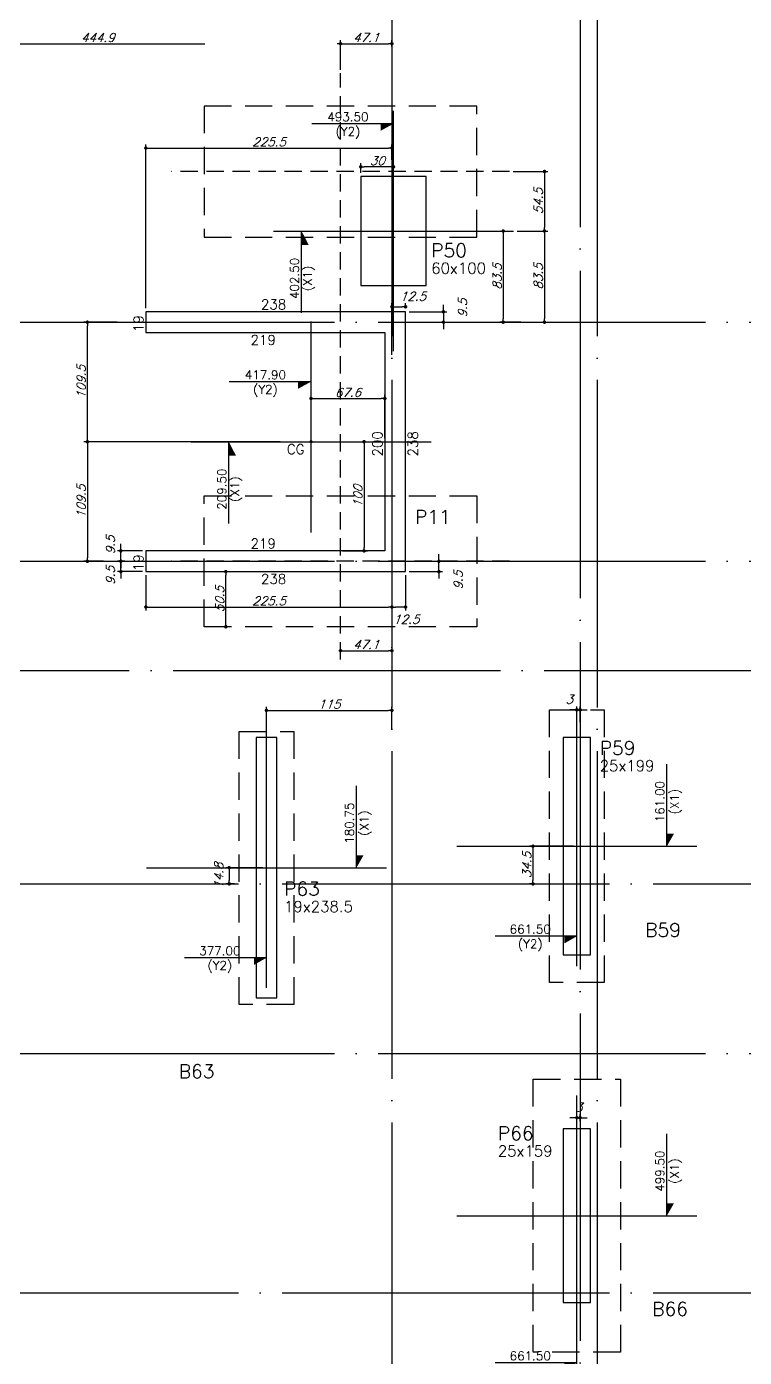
# Model space of a CAD drawing. Header units: millimetres. Extents: x -4281 to 5364, y -2128 to 2372.
# Drawn here: x 1723 to 2381, y -74 to 1145 of the extents above; entities that cross this region are included whole.
import ezdxf
from ezdxf.enums import TextEntityAlignment as Align

# ---------------------------------------------------------------- set-up
doc = ezdxf.new("R2010")
doc.units = ezdxf.units.MM
doc.header["$LTSCALE"] = 50
for name, pattern in [('DASHED', [0.75, 0.5, -0.25]), ('EIXO', [6.8, 6, -0.4, 0, -0.4]), ('HIDDEN', [9.525, 6.35, -3.175])]:
    doc.linetypes.add(name, pattern=pattern)
for name, color, linetype in [('F-ATRIBUTO', 6, 'Continuous'), ('F-BLOCOS-NOME', 3, 'Continuous'), ('F-COTAS', 106, 'Continuous'), ('F-COTAS-ACUMU-2', 11, 'Continuous'), ('F-EIXO', 12, 'EIXO'), ('F-EIXOS-DET', 1, 'Continuous'), ('F-EST-COTA', 1, 'Continuous'), ('F-ESTACAS-BARRETE', 2, 'Continuous'), ('F-ESTACAS-BARRETE-EIXOS', 252, 'Continuous'), ('F-PILARES-DIM', 172, 'Continuous'), ('F-PILARES-N', 170, 'Continuous'), ('F-PILARES-NOME', 170, 'Continuous'), ('F-TEXTO', 6, 'Continuous')]:
    doc.layers.add(name, color=color, linetype=linetype)
doc.styles.add('COTA', font='SIMPLEX.SHX')
doc.styles.add('CP-TEXT-INCL', font='romans.shx', dxfattribs={"oblique": 20})
doc.styles.add('MCP', font='romans.shx')
doc.styles.add('ROMANS', font='romans.shx')
doc.dimstyles.new('CP-COTAS-50', dxfattribs={"dimscale": 0.64, "dimtxt": 12.5, "dimasz": 5, "dimexe": 5, "dimexo": 5, "dimgap": 2.5, "dimtad": 1, "dimdec": 1, "dimdsep": 46, "dimtxsty": 'CP-TEXT-INCL', "dimblk1": 'DOT', "dimblk2": 'DOT', "dimsah": 1, "dimcen": 9, "dimclrd": 256, "dimclre": 256, "dimclrt": 256, "dimadec": 0, "dimazin": 0, "dimtfac": 1, "dimtdec": 1, "dimtmove": 2, "dimatfit": 3, "dimldrblk": 'DOT', "dimfxl": 0, "dimtolj": 1, "dimarcsym": 0})

# ---------------------------------------------------------------- blocks, each defined once
blk = doc.blocks.new('*U4')
at = {"layer": 'F-EIXO'}
blk.add_line((0, 0), (7285, 0), dxfattribs=at)
at = {"layer": 'F-TEXTO', "style": 'ROMANS'}
blk.add_attdef('EIXO', text='', height=17.5, dxfattribs=at).set_placement((-28.2072, 0), align=Align.MIDDLE_CENTER)
blk = doc.blocks.new('*U5')
at = {"layer": 'F-EIXO'}
blk.add_line((0, 0), (7197, 0), dxfattribs=at)
at = {"layer": 'F-TEXTO', "style": 'ROMANS'}
blk.add_attdef('EIXO', text='', height=17.5, dxfattribs=at).set_placement((-28.2072, 0), align=Align.MIDDLE_CENTER)
blk = doc.blocks.new('*U230')
at = {"layer": 'F-EIXO'}
blk.add_line((0, 0), (8185, 0), dxfattribs=at)
at = {"layer": 'F-TEXTO', "style": 'ROMANS'}
blk.add_attdef('EIXO', text='', height=17.5, dxfattribs=at).set_placement((-28.2072, 0), align=Align.MIDDLE_CENTER)
blk = doc.blocks.new('*U448')
at = {"layer": 'F-EIXO'}
blk.add_line((0, 0), (8091.7, 0), dxfattribs=at)
at = {"layer": 'F-TEXTO', "style": 'ROMANS'}
blk.add_attdef('EIXO', text='', height=17.5, dxfattribs=at).set_placement((-28.2, 0), align=Align.MIDDLE_CENTER)
blk = doc.blocks.new('*U10')
at = {"layer": 'F-EIXO'}
blk.add_line((0, 0), (0, -2925), dxfattribs=at)
at = {"layer": 'F-TEXTO', "style": 'ROMANS'}
blk.add_attdef('EIXO', text='', height=17.5, rotation=360, dxfattribs=at).set_placement((0, 28.2072), align=Align.MIDDLE_CENTER)
blk = doc.blocks.new('*U12')
at = {"layer": 'F-EIXO'}
blk.add_line((0, 0), (0, -3025), dxfattribs=at)
at = {"layer": 'F-TEXTO', "style": 'ROMANS'}
blk.add_attdef('EIXO', text='', height=17.5, rotation=360, dxfattribs=at).set_placement((0, 28.2072), align=Align.MIDDLE_CENTER)
blk = doc.blocks.new('*U62')
at = {"color": 0}
for p, q in [((9.19, -3.615), (9.19, -2.115)), ((7.54, -5.265), (6.04, -5.265))]:
    blk.add_line(p, q, dxfattribs=at)
for points in [[(9.19, -3.615), (9.19, -3.388), (9.32, -3.388), (9.19, -3.388)], [(7.54, -5.265), (7.313, -5.265), (7.313, -5.395), (7.313, -5.265)]]:
    blk.add_solid(points, dxfattribs=at)
at = {"layer": 'F-EIXOS-DET'}
for p, q in [((7.54, -5.815), (7.54, -1.415)), ((5.34, -3.615), (9.74, -3.615))]:
    blk.add_line(p, q, dxfattribs=at)
at = {"layer": 'F-ATRIBUTO', "style": 'CP-TEXT-INCL', "oblique": 20, "flags": 1}
blk.add_attdef('VALORCE', (8.204, -3.786), '', height=0.05, dxfattribs=at)
at = {"layer": 'F-EST-COTA', "color": 2, "style": 'COTA'}
blk.add_attdef('COTAX_CE-2', text='', height=0.16, rotation=90, dxfattribs=at).set_placement((9.19, -2.798), align=Align.BOTTOM_CENTER)
blk.add_attdef('NOME_EIXO_X', text='', height=0.16, rotation=90, dxfattribs=at).set_placement((9.25, -2.798), align=Align.TOP_CENTER)
at = {"layer": 'F-EST-COTA', "color": 2, "style": 'COTA', "flags": 1}
for tag, p in [('COTA_X', (7.708, -3.062)), ('COTA_Y', (7.721, -3.361))]:
    blk.add_attdef(tag, p, '', height=0.2, dxfattribs=at)
at = {"layer": 'F-EST-COTA', "color": 2, "style": 'COTA'}
blk.add_attdef('COTAY_CE-2', text='', height=0.16, dxfattribs=at).set_placement((6.686, -5.265), align=Align.BOTTOM_CENTER)
blk.add_attdef('NOME_EIXO_Y', text='', height=0.16, dxfattribs=at).set_placement((6.686, -5.325), align=Align.TOP_CENTER)
blk = doc.blocks.new('*U63')
at = {"color": 0}
for p, q in [((8.358, 5.29), (6.858, 5.29)), ((6.851, 2.69), (6.851, 4.19))]:
    blk.add_line(p, q, dxfattribs=at)
for points in [[(8.358, 5.29), (8.122, 5.29), (8.122, 5.16), (8.122, 5.29)], [(6.851, 4.19), (6.851, 3.936), (6.981, 3.936), (6.851, 3.936)]]:
    blk.add_solid(points, dxfattribs=at)
at = {"layer": 'F-EIXOS-DET'}
for p, q in [((8.358, 2.525), (8.358, 6.39)), ((6.158, 4.19), (10.558, 4.19))]:
    blk.add_line(p, q, dxfattribs=at)
at = {"layer": 'F-ATRIBUTO', "style": 'CP-TEXT-INCL', "oblique": 20, "flags": 1}
for tag, p in [('ENCONTRO_EIXO', (8.358, 4.19)), ('VALORCE', (8.959, 4.055))]:
    blk.add_attdef(tag, p, '', height=0.05, dxfattribs=at)
at = {"layer": 'F-EST-COTA', "color": 2, "style": 'COTA', "flags": 1}
for tag, p in [('COTA_X', (0.2, 10.5)), ('COTA_Y', (0.2, 10.2))]:
    blk.add_attdef(tag, p, '', height=0.2, dxfattribs=at)
at = {"layer": 'F-EST-COTA', "color": 2, "style": 'COTA'}
blk.add_attdef('COTAY_CE-2', text='', height=0.16, dxfattribs=at).set_placement((7.522, 5.288), align=Align.BOTTOM_CENTER)
blk.add_attdef('NOME_EIXO_Y', text='', height=0.16, dxfattribs=at).set_placement((7.522, 5.228), align=Align.TOP_CENTER)
blk.add_attdef('COTAX_CE-2', text='', height=0.16, rotation=90, dxfattribs=at).set_placement((6.851, 3.321), align=Align.BOTTOM_CENTER)
blk.add_attdef('NOME_EIXO_X', text='', height=0.16, rotation=90, dxfattribs=at).set_placement((6.881, 3.321), align=Align.TOP_CENTER)
blk = doc.blocks.new('*U64')
at = {"color": 0}
for p, q in [((9.87, 10.016), (8.37, 10.016)), ((8.184, 6.55), (8.184, 8.05))]:
    blk.add_line(p, q, dxfattribs=at)
for points in [[(9.87, 10.016), (9.634, 10.016), (9.634, 9.886), (9.634, 10.016)], [(8.184, 8.05), (8.184, 7.796), (8.314, 7.796), (8.184, 7.796)]]:
    blk.add_solid(points, dxfattribs=at)
at = {"layer": 'F-EIXOS-DET'}
for p, q in [((9.87, 5.85), (9.87, 10.25)), ((7.67, 8.05), (12.07, 8.05))]:
    blk.add_line(p, q, dxfattribs=at)
at = {"layer": 'F-ATRIBUTO', "style": 'CP-TEXT-INCL', "oblique": 20, "flags": 1}
for tag, p in [('ENCONTRO_EIXO', (9.87, 8.05)), ('VALORCE', (10.471, 7.915))]:
    blk.add_attdef(tag, p, '', height=0.05, dxfattribs=at)
at = {"layer": 'F-EST-COTA', "color": 2, "style": 'COTA', "flags": 1}
for tag, p in [('COTA_X', (0.2, 10.5)), ('COTA_Y', (0.2, 10.2))]:
    blk.add_attdef(tag, p, '', height=0.2, dxfattribs=at)
at = {"layer": 'F-EST-COTA', "color": 2, "style": 'COTA'}
blk.add_attdef('COTAY_CE-2', text='', height=0.16, dxfattribs=at).set_placement((9.034, 10.013), align=Align.BOTTOM_CENTER)
blk.add_attdef('NOME_EIXO_Y', text='', height=0.16, dxfattribs=at).set_placement((9.034, 9.953), align=Align.TOP_CENTER)
blk.add_attdef('COTAX_CE-2', text='', height=0.16, rotation=90, dxfattribs=at).set_placement((8.184, 7.181), align=Align.BOTTOM_CENTER)
blk.add_attdef('NOME_EIXO_X', text='', height=0.16, rotation=90, dxfattribs=at).set_placement((8.213, 7.181), align=Align.TOP_CENTER)
blk = doc.blocks.new('*U65')
at = {"color": 0}
for p, q in [((14.88, -9.99), (14.88, -8.49)), ((13.23, -12.686), (11.73, -12.686))]:
    blk.add_line(p, q, dxfattribs=at)
for points in [[(14.88, -9.99), (14.88, -9.763), (15.01, -9.763), (14.88, -9.763)], [(13.23, -12.686), (13.003, -12.686), (13.003, -12.816), (13.003, -12.686)]]:
    blk.add_solid(points, dxfattribs=at)
at = {"layer": 'F-EIXOS-DET'}
for p, q in [((13.23, -12.937), (13.23, -7.79)), ((11.03, -9.99), (15.43, -9.99))]:
    blk.add_line(p, q, dxfattribs=at)
at = {"layer": 'F-ATRIBUTO', "style": 'CP-TEXT-INCL', "oblique": 20, "flags": 1}
blk.add_attdef('VALORCE', (13.894, -10.161), '', height=0.05, dxfattribs=at)
at = {"layer": 'F-EST-COTA', "color": 2, "style": 'COTA'}
blk.add_attdef('COTAX_CE-2', text='', height=0.16, rotation=90, dxfattribs=at).set_placement((14.88, -9.173), align=Align.BOTTOM_CENTER)
blk.add_attdef('NOME_EIXO_X', text='', height=0.16, rotation=90, dxfattribs=at).set_placement((14.94, -9.173), align=Align.TOP_CENTER)
at = {"layer": 'F-EST-COTA', "color": 2, "style": 'COTA', "flags": 1}
for tag, p in [('COTA_X', (13.398, -9.437)), ('COTA_Y', (13.411, -9.736))]:
    blk.add_attdef(tag, p, '', height=0.2, dxfattribs=at)
at = {"layer": 'F-EST-COTA', "color": 2, "style": 'COTA'}
blk.add_attdef('COTAY_CE-2', text='', height=0.16, dxfattribs=at).set_placement((12.376, -12.686), align=Align.BOTTOM_CENTER)
blk.add_attdef('NOME_EIXO_Y', text='', height=0.16, dxfattribs=at).set_placement((12.376, -12.746), align=Align.TOP_CENTER)
blk = doc.blocks.new('*U66')
at = {"color": 0}
for p, q in [((14.88, -3.22), (14.88, -1.72)), ((13.23, -4.87), (11.73, -4.87))]:
    blk.add_line(p, q, dxfattribs=at)
for points in [[(14.88, -3.22), (14.88, -2.993), (15.01, -2.993), (14.88, -2.993)], [(13.23, -4.87), (13.003, -4.87), (13.003, -5), (13.003, -4.87)]]:
    blk.add_solid(points, dxfattribs=at)
at = {"layer": 'F-EIXOS-DET'}
for p, q in [((13.23, -5.42), (13.23, -1.02)), ((11.03, -3.22), (15.43, -3.22))]:
    blk.add_line(p, q, dxfattribs=at)
at = {"layer": 'F-ATRIBUTO', "style": 'CP-TEXT-INCL', "oblique": 20, "flags": 1}
blk.add_attdef('VALORCE', (13.894, -3.391), '', height=0.05, dxfattribs=at)
at = {"layer": 'F-EST-COTA', "color": 2, "style": 'COTA'}
blk.add_attdef('COTAX_CE-2', text='', height=0.16, rotation=90, dxfattribs=at).set_placement((14.88, -2.403), align=Align.BOTTOM_CENTER)
blk.add_attdef('NOME_EIXO_X', text='', height=0.16, rotation=90, dxfattribs=at).set_placement((14.94, -2.403), align=Align.TOP_CENTER)
at = {"layer": 'F-EST-COTA', "color": 2, "style": 'COTA', "flags": 1}
for tag, p in [('COTA_X', (13.398, -2.667)), ('COTA_Y', (13.411, -2.966))]:
    blk.add_attdef(tag, p, '', height=0.2, dxfattribs=at)
at = {"layer": 'F-EST-COTA', "color": 2, "style": 'COTA'}
blk.add_attdef('COTAY_CE-2', text='', height=0.16, dxfattribs=at).set_placement((12.376, -4.87), align=Align.BOTTOM_CENTER)
blk.add_attdef('NOME_EIXO_Y', text='', height=0.16, dxfattribs=at).set_placement((12.376, -4.93), align=Align.TOP_CENTER)
blk = doc.blocks.new('_DOT')
at = {"color": 0, "linetype": 'ByBlock'}
blk.add_line((-0.5, 0), (-1, 0), dxfattribs=at)
at = {"color": 0, "linetype": 'ByBlock', "const_width": 0.5}
blk.add_lwpolyline([(-0.25, 0, 1), (0.25, 0, 1)], format="xyb", close=True, dxfattribs=at)
blk = doc.blocks.new('*D146')
at = {"layer": 'DEFPOINTS', "color": 0, "transparency": 16777216}
for p in [(2230, 145.3), (2230, 139), (2227, 55.5)]:
    blk.add_point(p, dxfattribs=at)
at = {"layer": 'F-COTAS', "lineweight": -2, "transparency": 16777216}
for p, q in [((2227, 58.7), (2227, 148.5)), ((2230, 142.2), (2230, 148.5)), ((2223.8, 145.3), (2220.6, 145.3)), ((2227, 145.3), (2230, 145.3)), ((2233.2, 145.3), (2236.4, 145.3))]:
    blk.add_line(p, q, dxfattribs=at)
at = {"layer": 'F-COTAS', "lineweight": -2, "transparency": 16777216, "xscale": 3.2, "yscale": 3.2, "zscale": 3.2}
blk.add_blockref('_DOT', (2227, 145.3), dxfattribs=at)
at = {"layer": 'F-COTAS', "lineweight": -2, "transparency": 16777216, "xscale": 3.2, "yscale": 3.2, "zscale": 3.2, "rotation": 180}
blk.add_blockref('_DOT', (2230, 145.3), dxfattribs=at)
at = {"layer": 'F-COTAS', "transparency": 16777216, "insert": (2228.5, 154.9), "char_height": 8, "attachment_point": 5, "style": 'CP-TEXT-INCL'}
blk.add_mtext('\\A1;3', dxfattribs=at)
blk = doc.blocks.new('*D147')
at = {"layer": 'DEFPOINTS', "color": 0, "transparency": 16777216}
for p in [(2227, 394), (2186.8, 359.5), (2190.2, 359.5)]:
    blk.add_point(p, dxfattribs=at)
at = {"layer": 'F-COTAS', "lineweight": -2, "transparency": 16777216}
for p, q in [((2223.8, 394), (2183.6, 394)), ((2186.8, 390.8), (2186.8, 362.7)), ((2187, 359.5), (2183.6, 359.5))]:
    blk.add_line(p, q, dxfattribs=at)
at = {"layer": 'F-COTAS', "lineweight": -2, "transparency": 16777216, "xscale": 3.2, "yscale": 3.2, "zscale": 3.2}
for p, rotation in [((2186.8, 394), 90), ((2186.8, 359.5), 270)]:
    blk.add_blockref('_DOT', p, dxfattribs=dict(at, rotation=rotation))
at = {"layer": 'F-COTAS', "transparency": 16777216, "insert": (2181.2, 376.7), "char_height": 8, "attachment_point": 5, "rotation": 90, "style": 'CP-TEXT-INCL'}
blk.add_mtext('\\A1;34.5', dxfattribs=at)
blk = doc.blocks.new('*D148')
at = {"layer": 'DEFPOINTS', "color": 0, "transparency": 16777216}
for p in [(2230, 518.9), (2230, 504.4), (2227, 394)]:
    blk.add_point(p, dxfattribs=at)
at = {"layer": 'F-COTAS', "lineweight": -2, "transparency": 16777216}
for p, q in [((2223.8, 518.9), (2220.6, 518.9)), ((2227, 397.2), (2227, 522.1)), ((2227, 518.9), (2230, 518.9)), ((2230, 507.6), (2230, 522.1)), ((2233.2, 518.9), (2236.4, 518.9))]:
    blk.add_line(p, q, dxfattribs=at)
at = {"layer": 'F-COTAS', "lineweight": -2, "transparency": 16777216, "xscale": 3.2, "yscale": 3.2, "zscale": 3.2}
blk.add_blockref('_DOT', (2227, 518.9), dxfattribs=at)
at = {"layer": 'F-COTAS', "lineweight": -2, "transparency": 16777216, "xscale": 3.2, "yscale": 3.2, "zscale": 3.2, "rotation": 180}
blk.add_blockref('_DOT', (2230, 518.9), dxfattribs=at)
at = {"layer": 'F-COTAS', "transparency": 16777216, "insert": (2220, 528.5), "char_height": 8, "attachment_point": 5, "style": 'CP-TEXT-INCL'}
blk.add_mtext('\\A1;3', dxfattribs=at)
blk = doc.blocks.new('*D149')
at = {"layer": 'DEFPOINTS', "color": 0, "transparency": 16777216}
for p in [(2057.5, 518.4), (2057.5, 497.6), (1942.5, 374.2)]:
    blk.add_point(p, dxfattribs=at)
at = {"layer": 'F-COTAS', "lineweight": -2, "transparency": 16777216}
for p, q in [((1942.5, 377.4), (1942.5, 521.6)), ((1945.7, 518.4), (2054.3, 518.4)), ((2057.5, 500.8), (2057.5, 521.6))]:
    blk.add_line(p, q, dxfattribs=at)
at = {"layer": 'F-COTAS', "lineweight": -2, "transparency": 16777216, "xscale": 3.2, "yscale": 3.2, "zscale": 3.2, "rotation": 180}
blk.add_blockref('_DOT', (1942.5, 518.4), dxfattribs=at)
at = {"layer": 'F-COTAS', "lineweight": -2, "transparency": 16777216, "xscale": 3.2, "yscale": 3.2, "zscale": 3.2}
blk.add_blockref('_DOT', (2057.5, 518.4), dxfattribs=at)
at = {"layer": 'F-COTAS', "transparency": 16777216, "insert": (2000, 524), "char_height": 8, "attachment_point": 5, "style": 'CP-TEXT-INCL'}
blk.add_mtext('\\A1;115', dxfattribs=at)
blk = doc.blocks.new('*D150')
at = {"layer": 'DEFPOINTS', "color": 0, "transparency": 16777216}
for p in [(1942.5, 374.3), (1908.4, 359.5), (1916.5, 359.5)]:
    blk.add_point(p, dxfattribs=at)
at = {"layer": 'F-COTAS', "lineweight": -2, "transparency": 16777216}
for p, q in [((1939.3, 374.3), (1905.2, 374.3)), ((1908.4, 371.1), (1908.4, 362.7)), ((1913.3, 359.5), (1905.2, 359.5))]:
    blk.add_line(p, q, dxfattribs=at)
at = {"layer": 'F-COTAS', "lineweight": -2, "transparency": 16777216, "xscale": 3.2, "yscale": 3.2, "zscale": 3.2}
for p, rotation in [((1908.4, 374.3), 90), ((1908.4, 359.5), 270)]:
    blk.add_blockref('_DOT', p, dxfattribs=dict(at, rotation=rotation))
at = {"layer": 'F-COTAS', "transparency": 16777216, "insert": (1898.8, 366.9), "char_height": 8, "attachment_point": 5, "rotation": 90, "style": 'CP-TEXT-INCL'}
blk.add_mtext('\\A1;14.8', dxfattribs=at)
blk = doc.blocks.new('*D76')
at = {"layer": 'DEFPOINTS', "color": 0, "transparency": 16777216}
for p in [(1778.4, 874), (1808.8, 874), (1958.4, 764.5)]:
    blk.add_point(p, dxfattribs=at)
at = {"layer": 'F-COTAS', "lineweight": -2, "transparency": 16777216}
for p, q in [((1805.6, 874), (1775.2, 874)), ((1778.4, 767.7), (1778.4, 870.8)), ((1955.2, 764.5), (1775.2, 764.5))]:
    blk.add_line(p, q, dxfattribs=at)
at = {"layer": 'F-COTAS', "lineweight": -2, "transparency": 16777216, "xscale": 3.2, "yscale": 3.2, "zscale": 3.2}
for p, rotation in [((1778.4, 874), 90), ((1778.4, 764.5), 270)]:
    blk.add_blockref('_DOT', p, dxfattribs=dict(at, rotation=rotation))
at = {"layer": 'F-COTAS', "transparency": 16777216, "insert": (1772.8, 819.2), "char_height": 8, "attachment_point": 5, "rotation": 90, "style": 'CP-TEXT-INCL'}
blk.add_mtext('\\A1;109.5', dxfattribs=at)
blk = doc.blocks.new('*D77')
at = {"layer": 'DEFPOINTS', "color": 0, "transparency": 16777216}
for p in [(1958.4, 764.5), (1778.4, 655), (1796.4, 655)]:
    blk.add_point(p, dxfattribs=at)
at = {"layer": 'F-COTAS', "lineweight": -2, "transparency": 16777216}
for p, q in [((1955.2, 764.5), (1775.2, 764.5)), ((1778.4, 761.3), (1778.4, 658.2)), ((1793.2, 655), (1775.2, 655))]:
    blk.add_line(p, q, dxfattribs=at)
at = {"layer": 'F-COTAS', "lineweight": -2, "transparency": 16777216, "xscale": 3.2, "yscale": 3.2, "zscale": 3.2}
for p, rotation in [((1778.4, 764.5), 90), ((1778.4, 655), 270)]:
    blk.add_blockref('_DOT', p, dxfattribs=dict(at, rotation=rotation))
at = {"layer": 'F-COTAS', "transparency": 16777216, "insert": (1772.8, 709.7), "char_height": 8, "attachment_point": 5, "rotation": 90, "style": 'CP-TEXT-INCL'}
blk.add_mtext('\\A1;109.5', dxfattribs=at)
blk = doc.blocks.new('*D154')
at = {"layer": 'DEFPOINTS', "color": 0, "transparency": 16777216}
for p in [(1809.1, 664.5), (1832, 664.5), (1814.7, 655)]:
    blk.add_point(p, dxfattribs=at)
at = {"layer": 'F-COTAS', "lineweight": -2, "transparency": 16777216}
for p, q in [((1809.1, 667.7), (1809.1, 670.9)), ((1828.8, 664.5), (1805.9, 664.5)), ((1809.1, 655), (1809.1, 664.5)), ((1811.5, 655), (1805.9, 655)), ((1809.1, 651.8), (1809.1, 648.6))]:
    blk.add_line(p, q, dxfattribs=at)
at = {"layer": 'F-COTAS', "lineweight": -2, "transparency": 16777216, "xscale": 3.2, "yscale": 3.2, "zscale": 3.2}
for p, rotation in [((1809.1, 664.5), 270), ((1809.1, 655), 90)]:
    blk.add_blockref('_DOT', p, dxfattribs=dict(at, rotation=rotation))
at = {"layer": 'F-COTAS', "transparency": 16777216, "insert": (1799.5, 669.9), "char_height": 8, "attachment_point": 5, "rotation": 90, "style": 'CP-TEXT-INCL'}
blk.add_mtext('\\A1;9.5', dxfattribs=at)
blk = doc.blocks.new('*D155')
at = {"layer": 'DEFPOINTS', "color": 0, "transparency": 16777216}
for p in [(1809.1, 655), (1816.1, 655), (1832, 645.5)]:
    blk.add_point(p, dxfattribs=at)
at = {"layer": 'F-COTAS', "lineweight": -2, "transparency": 16777216}
for p, q in [((1809.1, 658.2), (1809.1, 661.4)), ((1812.9, 655), (1805.9, 655)), ((1809.1, 645.5), (1809.1, 655)), ((1828.8, 645.5), (1805.9, 645.5)), ((1809.1, 642.3), (1809.1, 639.1))]:
    blk.add_line(p, q, dxfattribs=at)
at = {"layer": 'F-COTAS', "lineweight": -2, "transparency": 16777216, "xscale": 3.2, "yscale": 3.2, "zscale": 3.2}
for p, rotation in [((1809.1, 655), 270), ((1809.1, 645.5), 90)]:
    blk.add_blockref('_DOT', p, dxfattribs=dict(at, rotation=rotation))
at = {"layer": 'F-COTAS', "transparency": 16777216, "insert": (1799.5, 642), "char_height": 8, "attachment_point": 5, "rotation": 90, "style": 'CP-TEXT-INCL'}
blk.add_mtext('\\A1;9.5', dxfattribs=at)
blk = doc.blocks.new('*D156')
at = {"layer": 'DEFPOINTS', "color": 0, "transparency": 16777216}
for p in [(2057.5, 645.5), (2070, 645.5), (2057.5, 613.1)]:
    blk.add_point(p, dxfattribs=at)
at = {"layer": 'F-COTAS', "lineweight": -2, "transparency": 16777216}
for p, q in [((2057.5, 642.3), (2057.5, 609.9)), ((2070, 642.3), (2070, 609.9)), ((2066.8, 613.1), (2060.7, 613.1))]:
    blk.add_line(p, q, dxfattribs=at)
at = {"layer": 'F-COTAS', "lineweight": -2, "transparency": 16777216, "xscale": 3.2, "yscale": 3.2, "zscale": 3.2, "rotation": 180}
blk.add_blockref('_DOT', (2057.5, 613.1), dxfattribs=at)
at = {"layer": 'F-COTAS', "lineweight": -2, "transparency": 16777216, "xscale": 3.2, "yscale": 3.2, "zscale": 3.2}
blk.add_blockref('_DOT', (2070, 613.1), dxfattribs=at)
at = {"layer": 'F-COTAS', "transparency": 16777216, "insert": (2070.6, 601.8), "char_height": 8, "attachment_point": 5, "style": 'CP-TEXT-INCL'}
blk.add_mtext('\\A1;12.5', dxfattribs=at)
blk = doc.blocks.new('*D157')
at = {"layer": 'DEFPOINTS', "color": 0, "transparency": 16777216}
for p in [(2088.9, 655), (2100.6, 655), (2070, 645.5)]:
    blk.add_point(p, dxfattribs=at)
at = {"layer": 'F-COTAS', "lineweight": -2, "transparency": 16777216}
for p, q in [((2100.6, 658.2), (2100.6, 661.4)), ((2092.1, 655), (2103.8, 655)), ((2100.6, 645.5), (2100.6, 655)), ((2073.2, 645.5), (2103.8, 645.5)), ((2100.6, 642.3), (2100.6, 639.1))]:
    blk.add_line(p, q, dxfattribs=at)
at = {"layer": 'F-COTAS', "lineweight": -2, "transparency": 16777216, "xscale": 3.2, "yscale": 3.2, "zscale": 3.2}
for p, rotation in [((2100.6, 655), 270), ((2100.6, 645.5), 90)]:
    blk.add_blockref('_DOT', p, dxfattribs=dict(at, rotation=rotation))
at = {"layer": 'F-COTAS', "transparency": 16777216, "insert": (2118.2, 637.7), "char_height": 8, "attachment_point": 5, "rotation": 90, "style": 'CP-TEXT-INCL'}
blk.add_mtext('\\A1;9.5', dxfattribs=at)
blk = doc.blocks.new('*D158')
at = {"layer": 'DEFPOINTS', "color": 0, "transparency": 16777216}
for p in [(2070, 883.5), (2084.4, 874), (2104.7, 874)]:
    blk.add_point(p, dxfattribs=at)
at = {"layer": 'F-COTAS', "lineweight": -2, "transparency": 16777216}
for p, q in [((2104.7, 886.7), (2104.7, 889.9)), ((2073.2, 883.5), (2107.9, 883.5)), ((2104.7, 883.5), (2104.7, 874)), ((2087.6, 874), (2107.9, 874)), ((2104.7, 870.8), (2104.7, 867.6))]:
    blk.add_line(p, q, dxfattribs=at)
at = {"layer": 'F-COTAS', "lineweight": -2, "transparency": 16777216, "xscale": 3.2, "yscale": 3.2, "zscale": 3.2}
for p, rotation in [((2104.7, 883.5), 270), ((2104.7, 874), 90)]:
    blk.add_blockref('_DOT', p, dxfattribs=dict(at, rotation=rotation))
at = {"layer": 'F-COTAS', "transparency": 16777216, "insert": (2122.3, 886.9), "char_height": 8, "attachment_point": 5, "rotation": 90, "style": 'CP-TEXT-INCL'}
blk.add_mtext('\\A1;9.5', dxfattribs=at)
blk = doc.blocks.new('*D78')
at = {"layer": 'DEFPOINTS', "color": 0, "transparency": 16777216}
for p in [(2070, 888.1), (2070, 883.5), (2057.5, 841)]:
    blk.add_point(p, dxfattribs=at)
at = {"layer": 'F-COTAS', "lineweight": -2, "transparency": 16777216}
for p, q in [((2057.5, 844.2), (2057.5, 891.3)), ((2070, 886.7), (2070, 891.3)), ((2060.7, 888.1), (2066.8, 888.1))]:
    blk.add_line(p, q, dxfattribs=at)
at = {"layer": 'F-COTAS', "lineweight": -2, "transparency": 16777216, "xscale": 3.2, "yscale": 3.2, "zscale": 3.2, "rotation": 180}
blk.add_blockref('_DOT', (2057.5, 888.1), dxfattribs=at)
at = {"layer": 'F-COTAS', "lineweight": -2, "transparency": 16777216, "xscale": 3.2, "yscale": 3.2, "zscale": 3.2}
blk.add_blockref('_DOT', (2070, 888.1), dxfattribs=at)
at = {"layer": 'F-COTAS', "transparency": 16777216, "insert": (2076.7, 897.7), "char_height": 8, "attachment_point": 5, "style": 'CP-TEXT-INCL'}
blk.add_mtext('\\A1;12.5', dxfattribs=at)
blk = doc.blocks.new('*D159')
at = {"layer": 'DEFPOINTS', "color": 0, "transparency": 16777216}
for p in [(1832, 645.5), (2057.5, 634.5), (2057.5, 613.1)]:
    blk.add_point(p, dxfattribs=at)
at = {"layer": 'F-COTAS', "lineweight": -2, "transparency": 16777216}
for p, q in [((1832, 642.3), (1832, 609.9)), ((2057.5, 631.3), (2057.5, 609.9)), ((1835.2, 613.1), (2054.3, 613.1))]:
    blk.add_line(p, q, dxfattribs=at)
at = {"layer": 'F-COTAS', "lineweight": -2, "transparency": 16777216, "xscale": 3.2, "yscale": 3.2, "zscale": 3.2, "rotation": 180}
blk.add_blockref('_DOT', (1832, 613.1), dxfattribs=at)
at = {"layer": 'F-COTAS', "lineweight": -2, "transparency": 16777216, "xscale": 3.2, "yscale": 3.2, "zscale": 3.2}
blk.add_blockref('_DOT', (2057.5, 613.1), dxfattribs=at)
at = {"layer": 'F-COTAS', "transparency": 16777216, "insert": (1944.8, 618.7), "char_height": 8, "attachment_point": 5, "style": 'CP-TEXT-INCL'}
blk.add_mtext('\\A1;225.5', dxfattribs=at)
blk = doc.blocks.new('*D160')
at = {"layer": 'DEFPOINTS', "color": 0, "transparency": 16777216}
for p in [(2057.5, 1033.5), (2057.5, 1019.5), (1832, 883.5)]:
    blk.add_point(p, dxfattribs=at)
at = {"layer": 'F-COTAS', "lineweight": -2, "transparency": 16777216}
for p, q in [((1832, 886.7), (1832, 1036.7)), ((2057.5, 1022.7), (2057.5, 1036.7)), ((1835.2, 1033.5), (2054.3, 1033.5))]:
    blk.add_line(p, q, dxfattribs=at)
at = {"layer": 'F-COTAS', "lineweight": -2, "transparency": 16777216, "xscale": 3.2, "yscale": 3.2, "zscale": 3.2, "rotation": 180}
blk.add_blockref('_DOT', (1832, 1033.5), dxfattribs=at)
at = {"layer": 'F-COTAS', "lineweight": -2, "transparency": 16777216, "xscale": 3.2, "yscale": 3.2, "zscale": 3.2}
blk.add_blockref('_DOT', (2057.5, 1033.5), dxfattribs=at)
at = {"layer": 'F-COTAS', "transparency": 16777216, "insert": (1944.8, 1039.1), "char_height": 8, "attachment_point": 5, "style": 'CP-TEXT-INCL'}
blk.add_mtext('\\A1;225.5', dxfattribs=at)
blk = doc.blocks.new('*D161')
at = {"layer": 'DEFPOINTS', "color": 0, "transparency": 16777216}
for p in [(2029, 1016.3), (2029, 1007.5), (2059, 957.5)]:
    blk.add_point(p, dxfattribs=at)
at = {"layer": 'F-COTAS', "lineweight": -2, "transparency": 16777216}
for p, q in [((2029, 1010.7), (2029, 1019.5)), ((2055.8, 1016.3), (2032.2, 1016.3)), ((2059, 960.7), (2059, 1019.5))]:
    blk.add_line(p, q, dxfattribs=at)
at = {"layer": 'F-COTAS', "lineweight": -2, "transparency": 16777216, "xscale": 3.2, "yscale": 3.2, "zscale": 3.2, "rotation": 180}
blk.add_blockref('_DOT', (2029, 1016.3), dxfattribs=at)
at = {"layer": 'F-COTAS', "lineweight": -2, "transparency": 16777216, "xscale": 3.2, "yscale": 3.2, "zscale": 3.2}
blk.add_blockref('_DOT', (2059, 1016.3), dxfattribs=at)
at = {"layer": 'F-COTAS', "transparency": 16777216, "insert": (2044, 1021.9), "char_height": 8, "attachment_point": 5, "style": 'CP-TEXT-INCL'}
blk.add_mtext('\\A1;30', dxfattribs=at)
blk = doc.blocks.new('*D162')
at = {"layer": 'DEFPOINTS', "color": 0, "transparency": 16777216}
for p in [(2135.7, 957.5), (2159.5, 874), (2178.9, 874)]:
    blk.add_point(p, dxfattribs=at)
at = {"layer": 'F-COTAS', "lineweight": -2, "transparency": 16777216}
for p, q in [((2138.9, 957.5), (2162.7, 957.5)), ((2159.5, 954.3), (2159.5, 877.2)), ((2175.7, 874), (2156.3, 874))]:
    blk.add_line(p, q, dxfattribs=at)
at = {"layer": 'F-COTAS', "lineweight": -2, "transparency": 16777216, "xscale": 3.2, "yscale": 3.2, "zscale": 3.2}
for p, rotation in [((2159.5, 957.5), 90), ((2159.5, 874), 270)]:
    blk.add_blockref('_DOT', p, dxfattribs=dict(at, rotation=rotation))
at = {"layer": 'F-COTAS', "transparency": 16777216, "insert": (2153.9, 915.7), "char_height": 8, "attachment_point": 5, "rotation": 90, "style": 'CP-TEXT-INCL'}
blk.add_mtext('\\A1;83.5', dxfattribs=at)
blk = doc.blocks.new('*D273')
at = {"layer": 'DEFPOINTS', "color": 0, "transparency": 16777216}
for p in [(2051, 804.1), (1983.4, 777.9), (2051, 764.5)]:
    blk.add_point(p, dxfattribs=at)
at = {"layer": 'F-COTAS', "lineweight": -2, "transparency": 16777216}
for p, q in [((1983.4, 781.1), (1983.4, 807.3)), ((2051, 767.7), (2051, 807.3)), ((1986.6, 804.1), (2047.8, 804.1))]:
    blk.add_line(p, q, dxfattribs=at)
at = {"layer": 'F-COTAS', "lineweight": -2, "transparency": 16777216, "xscale": 3.2, "yscale": 3.2, "zscale": 3.2, "rotation": 180}
blk.add_blockref('_DOT', (1983.4, 804.1), dxfattribs=at)
at = {"layer": 'F-COTAS', "lineweight": -2, "transparency": 16777216, "xscale": 3.2, "yscale": 3.2, "zscale": 3.2}
blk.add_blockref('_DOT', (2051, 804.1), dxfattribs=at)
at = {"layer": 'F-COTAS', "transparency": 16777216, "insert": (2017.2, 809.7), "char_height": 8, "attachment_point": 5, "style": 'CP-TEXT-INCL'}
blk.add_mtext('\\A1;67.6', dxfattribs=at)
blk = doc.blocks.new('*D274')
at = {"layer": 'DEFPOINTS', "color": 0, "transparency": 16777216}
for p in [(2008.9, 764.5), (2008.9, 664.5), (2032, 664.5)]:
    blk.add_point(p, dxfattribs=at)
at = {"layer": 'F-COTAS', "lineweight": -2, "transparency": 16777216}
for p, q in [((2012.1, 764.5), (2035.2, 764.5)), ((2032, 761.3), (2032, 667.7)), ((2012.1, 664.5), (2035.2, 664.5))]:
    blk.add_line(p, q, dxfattribs=at)
at = {"layer": 'F-COTAS', "lineweight": -2, "transparency": 16777216, "xscale": 3.2, "yscale": 3.2, "zscale": 3.2}
for p, rotation in [((2032, 764.5), 90), ((2032, 664.5), 270)]:
    blk.add_blockref('_DOT', p, dxfattribs=dict(at, rotation=rotation))
at = {"layer": 'F-COTAS', "transparency": 16777216, "insert": (2026.4, 714.5), "char_height": 8, "attachment_point": 5, "rotation": 90, "style": 'CP-TEXT-INCL'}
blk.add_mtext('\\A1;100', dxfattribs=at)
blk = doc.blocks.new('*D597')
at = {"layer": 'DEFPOINTS', "color": 0, "linetype": 'HIDDEN', "transparency": 16777216}
for p in [(2057.5, 1129.1), (2057.5, 1123.2), (2010.4, 1102)]:
    blk.add_point(p, dxfattribs=at)
at = {"layer": 'F-COTAS', "linetype": 'HIDDEN', "lineweight": -2, "transparency": 16777216}
for p, q in [((2010.4, 1105.2), (2010.4, 1132.3)), ((2013.6, 1129.1), (2054.3, 1129.1)), ((2057.5, 1126.4), (2057.5, 1132.3))]:
    blk.add_line(p, q, dxfattribs=at)
at = {"layer": 'F-COTAS', "linetype": 'HIDDEN', "lineweight": -2, "transparency": 16777216, "xscale": 3.2, "yscale": 3.2, "zscale": 3.2, "rotation": 180}
blk.add_blockref('_DOT', (2010.4, 1129.1), dxfattribs=at)
at = {"layer": 'F-COTAS', "linetype": 'HIDDEN', "lineweight": -2, "transparency": 16777216, "xscale": 3.2, "yscale": 3.2, "zscale": 3.2}
blk.add_blockref('_DOT', (2057.5, 1129.1), dxfattribs=at)
at = {"layer": 'F-COTAS', "linetype": 'HIDDEN', "transparency": 16777216, "insert": (2033.9, 1134.7), "char_height": 8, "attachment_point": 5, "style": 'CP-TEXT-INCL'}
blk.add_mtext('\\A1;47.1', dxfattribs=at)
blk = doc.blocks.new('*D598')
at = {"layer": 'DEFPOINTS', "color": 0, "linetype": 'HIDDEN', "transparency": 16777216}
for p in [(2165.4, 1012), (2169, 957.5), (2197.3, 957.5)]:
    blk.add_point(p, dxfattribs=at)
at = {"layer": 'F-COTAS', "linetype": 'HIDDEN', "lineweight": -2, "transparency": 16777216}
for p, q in [((2168.6, 1012), (2200.5, 1012)), ((2197.3, 1008.8), (2197.3, 960.7)), ((2172.2, 957.5), (2200.5, 957.5))]:
    blk.add_line(p, q, dxfattribs=at)
at = {"layer": 'F-COTAS', "linetype": 'HIDDEN', "lineweight": -2, "transparency": 16777216, "xscale": 3.2, "yscale": 3.2, "zscale": 3.2}
for p, rotation in [((2197.3, 1012), 90), ((2197.3, 957.5), 270)]:
    blk.add_blockref('_DOT', p, dxfattribs=dict(at, rotation=rotation))
at = {"layer": 'F-COTAS', "linetype": 'HIDDEN', "transparency": 16777216, "insert": (2191.7, 984.8), "char_height": 8, "attachment_point": 5, "rotation": 90, "style": 'CP-TEXT-INCL'}
blk.add_mtext('\\A1;54.5', dxfattribs=at)
blk = doc.blocks.new('*D599')
at = {"layer": 'DEFPOINTS', "color": 0, "linetype": 'HIDDEN', "transparency": 16777216}
for p in [(2169, 957.5), (2197.3, 874), (2197.3, 874)]:
    blk.add_point(p, dxfattribs=at)
at = {"layer": 'F-COTAS', "linetype": 'HIDDEN', "lineweight": -2, "transparency": 16777216}
for p, q in [((2172.2, 957.5), (2200.5, 957.5)), ((2197.3, 954.3), (2197.3, 877.2))]:
    blk.add_line(p, q, dxfattribs=at)
at = {"layer": 'F-COTAS', "linetype": 'HIDDEN', "lineweight": -2, "transparency": 16777216, "xscale": 3.2, "yscale": 3.2, "zscale": 3.2}
for p, rotation in [((2197.3, 957.5), 90), ((2197.3, 874), 270)]:
    blk.add_blockref('_DOT', p, dxfattribs=dict(at, rotation=rotation))
at = {"layer": 'F-COTAS', "linetype": 'HIDDEN', "transparency": 16777216, "insert": (2191.7, 915.8), "char_height": 8, "attachment_point": 5, "rotation": 90, "style": 'CP-TEXT-INCL'}
blk.add_mtext('\\A1;83.5', dxfattribs=at)
blk = doc.blocks.new('*D600')
at = {"layer": 'DEFPOINTS', "color": 0, "linetype": 'HIDDEN', "transparency": 16777216}
for p in [(2010.4, 1129.1), (1565.5, 1118.9), (2010.4, 1102)]:
    blk.add_point(p, dxfattribs=at)
at = {"layer": 'F-COTAS', "linetype": 'HIDDEN', "lineweight": -2, "transparency": 16777216}
for p, q in [((1565.5, 1122.1), (1565.5, 1132.3)), ((1568.7, 1129.1), (2007.2, 1129.1)), ((2010.4, 1105.2), (2010.4, 1132.3))]:
    blk.add_line(p, q, dxfattribs=at)
at = {"layer": 'F-COTAS', "linetype": 'HIDDEN', "lineweight": -2, "transparency": 16777216, "xscale": 3.2, "yscale": 3.2, "zscale": 3.2, "rotation": 180}
blk.add_blockref('_DOT', (1565.5, 1129.1), dxfattribs=at)
at = {"layer": 'F-COTAS', "linetype": 'HIDDEN', "lineweight": -2, "transparency": 16777216, "xscale": 3.2, "yscale": 3.2, "zscale": 3.2}
blk.add_blockref('_DOT', (2010.4, 1129.1), dxfattribs=at)
at = {"layer": 'F-COTAS', "linetype": 'HIDDEN', "transparency": 16777216, "insert": (1787.9, 1134.7), "char_height": 8, "attachment_point": 5, "style": 'CP-TEXT-INCL'}
blk.add_mtext('\\A1;444.9', dxfattribs=at)
blk = doc.blocks.new('*D601')
at = {"layer": 'DEFPOINTS', "color": 0, "linetype": 'HIDDEN', "transparency": 16777216}
for p in [(2057.5, 573.1), (2010.4, 572.6), (2057.5, 572.6)]:
    blk.add_point(p, dxfattribs=at)
at = {"layer": 'F-COTAS', "linetype": 'HIDDEN', "lineweight": -2, "transparency": 16777216}
for p, q in [((2010.4, 575.8), (2010.4, 576.3)), ((2013.6, 573.1), (2054.3, 573.1)), ((2057.5, 575.8), (2057.5, 576.3))]:
    blk.add_line(p, q, dxfattribs=at)
at = {"layer": 'F-COTAS', "linetype": 'HIDDEN', "lineweight": -2, "transparency": 16777216, "xscale": 3.2, "yscale": 3.2, "zscale": 3.2, "rotation": 180}
blk.add_blockref('_DOT', (2010.4, 573.1), dxfattribs=at)
at = {"layer": 'F-COTAS', "linetype": 'HIDDEN', "lineweight": -2, "transparency": 16777216, "xscale": 3.2, "yscale": 3.2, "zscale": 3.2}
blk.add_blockref('_DOT', (2057.5, 573.1), dxfattribs=at)
at = {"layer": 'F-COTAS', "linetype": 'HIDDEN', "transparency": 16777216, "insert": (2033.9, 578.7), "char_height": 8, "attachment_point": 5, "style": 'CP-TEXT-INCL'}
blk.add_mtext('\\A1;47.1', dxfattribs=at)
blk = doc.blocks.new('*D602')
at = {"layer": 'DEFPOINTS', "color": 0, "linetype": 'HIDDEN', "transparency": 16777216}
for p in [(1905.3, 645.5), (1905.3, 645.5), (1905.3, 595)]:
    blk.add_point(p, dxfattribs=at)
at = {"layer": 'F-COTAS', "linetype": 'HIDDEN', "lineweight": -2, "transparency": 16777216}
blk.add_line((1905.3, 598.2), (1905.3, 642.3), dxfattribs=at)
at = {"layer": 'F-COTAS', "linetype": 'HIDDEN', "lineweight": -2, "transparency": 16777216, "xscale": 3.2, "yscale": 3.2, "zscale": 3.2}
for p, rotation in [((1905.3, 645.5), 90), ((1905.3, 595), 270)]:
    blk.add_blockref('_DOT', p, dxfattribs=dict(at, rotation=rotation))
at = {"layer": 'F-COTAS', "linetype": 'HIDDEN', "transparency": 16777216, "insert": (1899.7, 620.2), "char_height": 8, "attachment_point": 5, "rotation": 90, "style": 'CP-TEXT-INCL'}
blk.add_mtext('\\A1;50.5', dxfattribs=at)

msp = doc.modelspace()

# ---------------------------------------------------------------- linework, layer by layer
at = {"layer": 'F-EIXO'}
for p, q in [((1983.4, 739.5), (1983.4, 789.5)), ((1958.4, 764.5), (2008.4, 764.5))]:
    msp.add_line(p, q, dxfattribs=at)
at = {"layer": 'F-ESTACAS-BARRETE', "linetype": 'DASHED'}
for points in [[(1885.4, 952), (2135.4, 952), (2135.4, 1072), (1885.4, 1072)], [(1885.4, 715), (2135.4, 715), (2135.4, 595), (1885.4, 595)], [(2202, 519), (2252, 519), (2252, 269), (2202, 269)], [(1917.5, 499), (1967.5, 499), (1967.5, 249), (1917.5, 249)], [(2187, 180.5), (2267, 180.5), (2267, -69.5), (2187, -69.5)]]:
    msp.add_lwpolyline(points, close=True, dxfattribs=at)
at = {"layer": 'F-ESTACAS-BARRETE-EIXOS', "linetype": 'HIDDEN', "ltscale": 0.05}
for points in [[(2010.4, 565), (2010.4, 1102)], [(2165.4, 1012), (1855.4, 1012)], [(2165.4, 655), (1855.4, 655)]]:
    msp.add_lwpolyline(points, dxfattribs=at)
at = {"layer": 'F-PILARES-DIM', "const_width": 1.5}
msp.add_lwpolyline([(1982.65, 764.5, 1), (1984.15, 764.5, 1)], format="xyb", close=True, dxfattribs=at)
at = {"layer": 'F-PILARES-N'}
for points in [[(2029, 907.5), (2089, 907.5), (2089, 1007.5), (2029, 1007.5), (2029, 907.5)], [(2070, 645.5), (2070, 883.5), (1832, 883.5), (1832, 864.5), (2051, 864.5), (2051, 664.5), (1832, 664.5), (1832, 645.5), (2070, 645.5)], [(1933, 255), (1952, 255), (1952, 493.5), (1933, 493.5), (1933, 255)], [(2214.5, 294.5), (2239.5, 294.5), (2239.5, 493.5), (2214.5, 493.5), (2214.5, 294.5)], [(2214.5, -24), (2239.5, -24), (2239.5, 135), (2214.5, 135), (2214.5, -24)]]:
    msp.add_lwpolyline(points, dxfattribs=at)

# ---------------------------------------------------------------- block references
at = {"layer": 'F-COTAS-ACUMU-2', "xscale": 50, "yscale": 50, "zscale": 50}
for name, values in [('*U64', {'NOME_EIXO_Y': '(Y2)', 'COTAX_CE-2': '402.50', 'NOME_EIXO_X': '(X1)', 'COTAY_CE-2': '493.50'}), ('*U63', {'NOME_EIXO_Y': '(Y2)', 'COTAX_CE-2': '209.50', 'NOME_EIXO_X': '(X1)', 'COTAY_CE-2': '417.90'}), ('*U66', {'COTAY_CE-2': '661.50', 'COTAX_CE-2': '161.00', 'NOME_EIXO_Y': '(Y2)', 'NOME_EIXO_X': '(X1)'}), ('*U62', {'COTAY_CE-2': '377.00', 'COTAX_CE-2': '180.75', 'NOME_EIXO_Y': '(Y2)', 'NOME_EIXO_X': '(X1)'}), ('*U65', {'COTAY_CE-2': '661.50', 'COTAX_CE-2': '499.50', 'NOME_EIXO_Y': '(Y2)', 'NOME_EIXO_X': '(X1)'})]:
    msp.add_blockref(name, (1565.5, 555), dxfattribs=at).add_auto_attribs(values)
at = {"layer": 'F-EIXO', "linetype": 'Continuous'}
for name, p in [('*U12', (2230, 1941.36)), ('*U10', (2057.5, 1841.36)), ('*U10', (2245.5, 1841.36)), ('*U5', (-3736.84, 874)), ('*U5', (-3736.84, 655)), ('*U230', (-3924.8, 555)), ('*U448', (-3824.8, 359.5)), ('*U5', (-3736.84, 204)), ('*U4', (-3824.8, -15))]:
    msp.add_blockref(name, p, dxfattribs=at)

# ---------------------------------------------------------------- texts
at = {"layer": 'F-BLOCOS-NOME', "linetype": 'Continuous', "style": 'MCP'}
for s, p in [('B59', (2289.71, 311.12)), ('B63', (1862.19, 181.47)), ('B66', (2296.14, -36.05))]:
    msp.add_text(s, height=12.5, dxfattribs=at).set_placement(p)
at = {"layer": 'F-PILARES-DIM', "linetype": 'Continuous', "style": 'MCP'}
for s, height, p in [('60x100', 10, (2093.53, 918.43)), ('238', 9, (1937.5, 885.75)), ('219', 9, (1928, 853.25)), ('CG', 9, (1961.27, 753.13)), ('219', 9, (1928, 666.75)), ('238', 9, (1937.5, 634.25)), ('25x199', 10, (2247.99, 462.68)), ('19x238.5', 10, (1958.74, 333.72)), ('25x159', 10, (2154.63, 109.79))]:
    msp.add_text(s, height=height, dxfattribs=at).set_placement(p)
for s, p in [('19', (1829.75, 865)), ('200', (2048.75, 751)), ('238', (2081.25, 751)), ('19', (1829.75, 646))]:
    msp.add_text(s, height=9, rotation=90, dxfattribs=at).set_placement(p)
at = {"layer": 'F-PILARES-NOME', "linetype": 'Continuous', "style": 'MCP'}
for s, p in [('P50', (2093.53, 933.43)), ('P11', (2078.73, 689.43)), ('P59', (2247.99, 477.68)), ('P63', (1958.74, 348.72)), ('P66', (2154.63, 124.79))]:
    msp.add_text(s, height=12.5, dxfattribs=at).set_placement(p)

# ---------------------------------------------------------------- dimensions: what is measured, and where the dimension line sits
at = {"layer": 'F-COTAS', "linetype": 'HIDDEN'}
for base, p1, p2, picture, middle in [((2010.4, 1129.12), (1565.5, 1118.92), (2010.4, 1102), '*D600', (1787.95, 1134.72)), ((2057.5, 1129.12), (2010.4, 1102), (2057.5, 1123.16), '*D597', (2033.95, 1134.72)), ((2057.5, 573.14), (2010.4, 572.63), (2057.5, 572.63), '*D601', (2033.95, 578.74))]:
    dim = msp.add_linear_dim(base=base, p1=p1, p2=p2, dimstyle='CP-COTAS-50', dxfattribs=at)
    dim.commit()
    dim.dimension.update_dxf_attribs({"geometry": picture, "text_midpoint": middle})
at = {"layer": 'F-COTAS'}
for base, p1, p2, picture, middle in [((2057.5, 1033.47), (1832, 883.5), (2057.5, 1019.46), '*D160', (1944.75, 1039.07)), ((2029, 1016.29), (2059, 957.5), (2029, 1007.5), '*D161', (2044, 1021.89)), ((2057.5, 613.08), (1832, 645.5), (2057.5, 634.51), '*D159', (1944.75, 618.68)), ((2057.5, 518.45), (1942.5, 374.25), (2057.5, 497.58), '*D149', (2000, 524.05)), ((2230, 145.3), (2227, 55.5), (2230, 139.05), '*D146', (2228.5, 154.9))]:
    dim = msp.add_linear_dim(base=base, p1=p1, p2=p2, dimstyle='CP-COTAS-50', dxfattribs=at)
    dim.commit()
    dim.dimension.update_dxf_attribs({"geometry": picture, "text_midpoint": middle})
at = {"layer": 'F-COTAS', "linetype": 'HIDDEN'}
for base, p1, p2, picture, middle in [((2197.29, 957.5), (2165.4, 1012), (2169, 957.5), '*D598', (2191.69, 984.75)), ((2197.29, 874), (2169, 957.5), (2197.29, 874), '*D599', (2191.69, 915.75)), ((1905.26, 645.5), (1905.26, 595), (1905.26, 645.5), '*D602', (1899.66, 620.25))]:
    dim = msp.add_linear_dim(base=base, p1=p1, p2=p2, angle=90, dimstyle='CP-COTAS-50', dxfattribs=at)
    dim.commit()
    dim.dimension.update_dxf_attribs({"geometry": picture, "text_midpoint": middle})
at = {"layer": 'F-COTAS'}
for base, p1, p2, picture, middle in [((2159.47, 874), (2135.72, 957.5), (2178.93, 874), '*D162', (2153.87, 915.75)), ((1778.36, 874), (1958.4, 764.5), (1808.78, 874), '*D76', (1772.76, 819.25)), ((1778.36, 655), (1958.4, 764.5), (1796.43, 655), '*D77', (1772.76, 709.75)), ((2186.81, 359.5), (2227, 394), (2190.16, 359.5), '*D147', (2181.21, 376.75)), ((1908.35842509, 359.5), (1942.5, 374.25), (1916.45566337, 359.5), '*D150', (1898.75842509, 366.875))]:
    dim = msp.add_linear_dim(base=base, p1=p1, p2=p2, angle=90, dimstyle='CP-COTAS-50', dxfattribs=at)
    dim.commit()
    dim.dimension.update_dxf_attribs({"geometry": picture, "text_midpoint": middle})
for base, p1, p2, picture, middle in [((2070, 888.14), (2057.5, 841.01), (2070, 883.5), '*D78', (2076.71, 897.74)), ((2057.5, 613.08), (2070, 645.5), (2057.5, 645.5), '*D156', (2070.55, 601.84)), ((2230, 518.89), (2227, 394), (2230, 504.41), '*D148', (2219.96, 528.49))]:
    dim = msp.add_linear_dim(base=base, p1=p1, p2=p2, dimstyle='CP-COTAS-50', dxfattribs=at)
    dim.commit()
    dim.dimension.update_dxf_attribs({"geometry": picture, "text_midpoint": middle, "dimtype": 160})
for base, p1, p2, picture, middle in [((2104.74, 874), (2070, 883.5), (2084.43, 874), '*D158', (2122.34, 886.92)), ((1809.15, 664.5), (1814.7, 655), (1832, 664.5), '*D154', (1799.55, 669.89)), ((1809.15, 655), (1832, 645.5), (1816.08, 655), '*D155', (1799.55, 642.01)), ((2100.56, 655), (2070, 645.5), (2088.89, 655), '*D157', (2118.16, 637.7))]:
    dim = msp.add_linear_dim(base=base, p1=p1, p2=p2, angle=90, dimstyle='CP-COTAS-50', dxfattribs=at)
    dim.commit()
    dim.dimension.update_dxf_attribs({"geometry": picture, "text_midpoint": middle, "dimtype": 160})
dim = msp.add_linear_dim(base=(2051, 804.05), p1=(1983.4, 777.87), p2=(2051, 764.5), dimstyle='CP-COTAS-50', override={"dimfxl": 10}, dxfattribs=at)
dim.commit()
dim.dimension.update_dxf_attribs({"geometry": '*D273', "text_midpoint": (2017.2, 809.65)})
dim = msp.add_linear_dim(base=(2032, 664.5), p1=(2008.91, 764.5), p2=(2008.91, 664.5), angle=90, dimstyle='CP-COTAS-50', override={"dimfxl": 10}, dxfattribs=at)
dim.commit()
dim.dimension.update_dxf_attribs({"geometry": '*D274', "text_midpoint": (2026.4, 714.5)})

doc.saveas('drawing.dxf')
